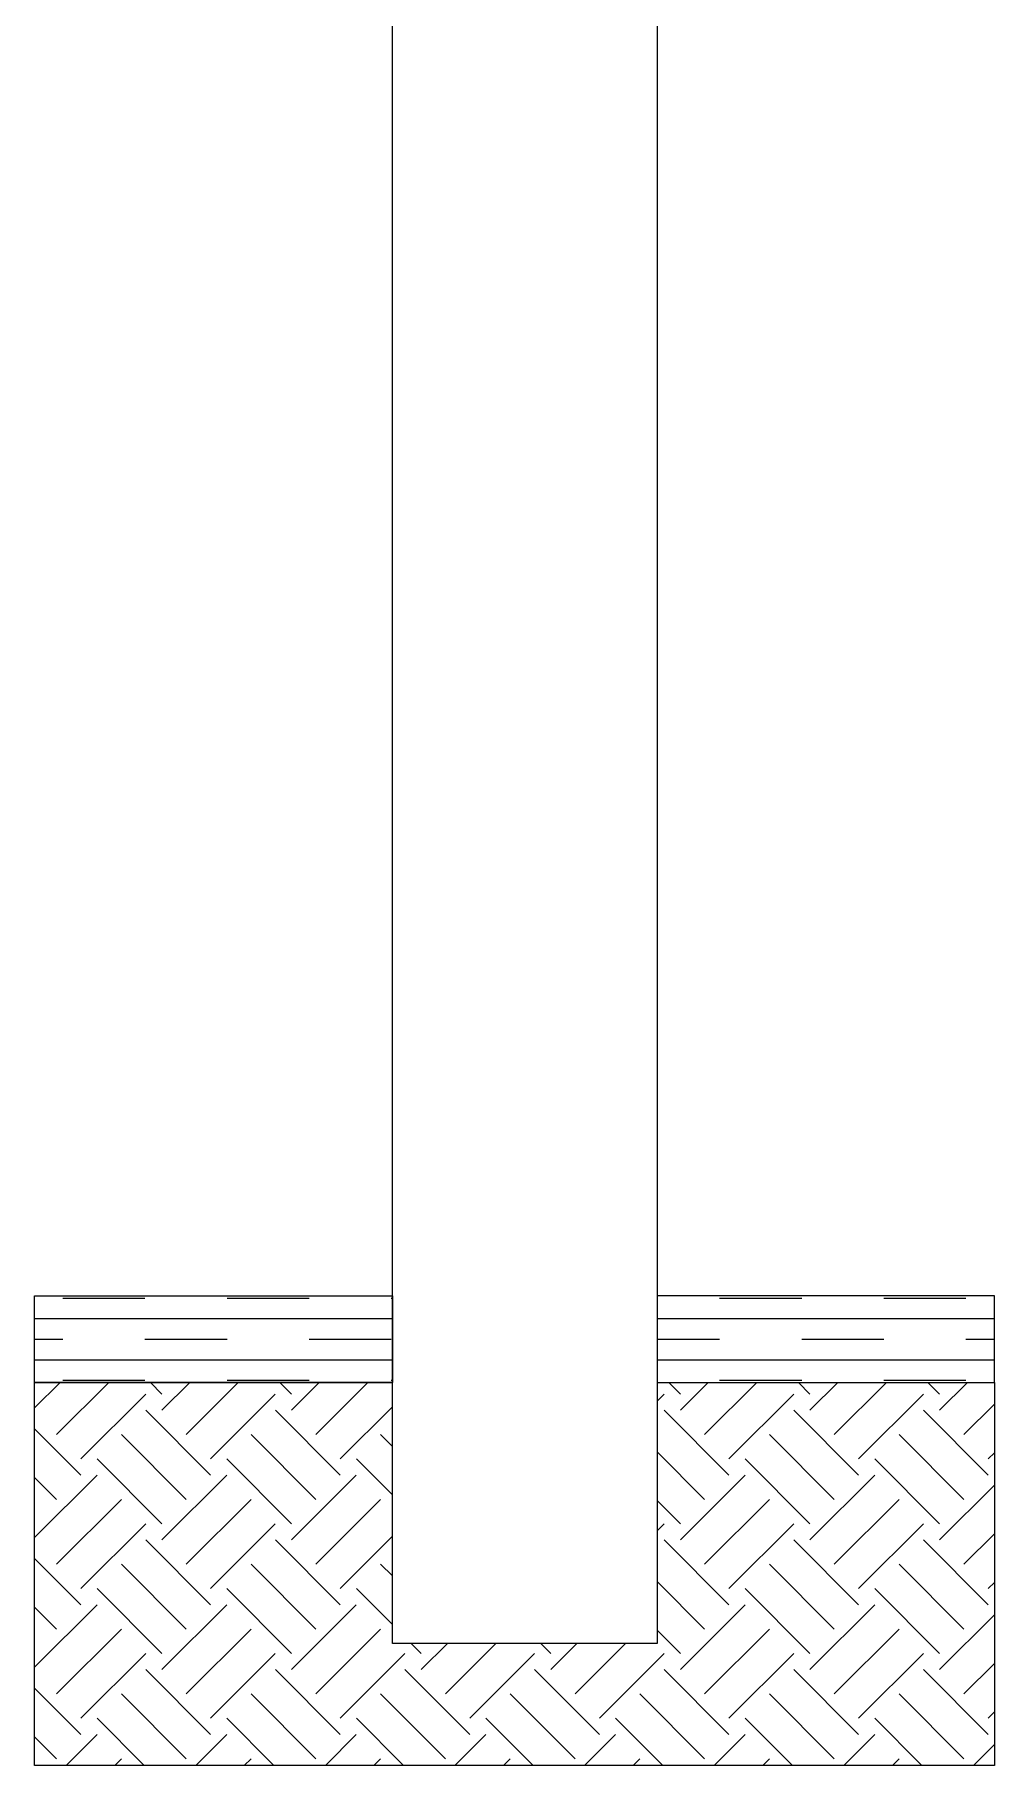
# Model space of a CAD drawing. Header units: millimetres. Extents: x -1905078 to 890385, y 1304549 to 3975677.
# Drawn here: x -626086 to -624907, y 1472422 to 1474547 of the extents above; entities that cross this region are included whole.
import ezdxf

# ---------------------------------------------------------------- set-up
doc = ezdxf.new("R2010")
doc.units = ezdxf.units.MM
doc.header["$LTSCALE"] = 1000
doc.layers.get('0').update_dxf_attribs({"linetype": 'CONTINUOUS'})
doc.layers.add('PUB_DIM', color=3, linetype='CONTINUOUS')
doc.layers.add('W-MOUNTING固定方式', color=5, linetype='CONTINUOUS')

msp = doc.modelspace()

# ---------------------------------------------------------------- hatches: boundary and pattern name
h = msp.add_hatch()
h.set_pattern_fill('土壤', color=256, scale=30, angle=45)
h.set_pattern_definition([(45, (-1933027.4, -458823.04), (0, 159.099026), [112.5, -112.5]), (45, (-1933057.24, -458793.21), (0, 159.099026), [112.5, -112.5]), (45, (-1933087.07, -458763.38), (0, 159.099026), [112.5, -112.5]), (135, (-1933087.07, -458743.49), (-159.099026, 3e-14), [112.5, -112.5]), (135, (-1933057.24, -458713.66), (-159.099026, 3e-14), [112.5, -112.5]), (135, (-1933027.4, -458683.83), (-159.099026, 3e-14), [112.5, -112.5])])
h.paths.add_polyline_path([(-625646.5, 1472892.1), (-626085.6, 1472892.1), (-626085.6, 1472422.2), (-624907.5, 1472422.2), (-624907.5, 1472892.1), (-625321.5, 1472892.1), (-625321.5, 1472572), (-625646.5, 1472572)])
at = {"layer": 'PUB_DIM'}
h = msp.add_hatch(dxfattribs=at)
h.set_pattern_fill('不能通行的沼泽地', color=256, scale=30)
h.set_pattern_definition([(0, (-1932926.63, -458797.847), (100.77696, 50.38848), [100.77696, -100.77696]), (0, (-1933027.405, -458772.65), (0, 50.38848), [])])
h.paths.add_polyline_path([(-625646.5, 1472892.1), (-626085.6, 1472892.1), (-626085.6, 1472998.7), (-625646.5, 1472998.7)])
h.paths.add_polyline_path([(-625321.5, 1472892.1), (-624907.5, 1472892.1), (-624907.5, 1472998.7), (-625321.5, 1472998.7)])

# ---------------------------------------------------------------- linework, layer by layer
at = {"elevation": 0}
msp.add_lwpolyline([(-625321.5, 1472892.1), (-624907.5, 1472892.1), (-624907.5, 1472422.2), (-626085.6, 1472422.2), (-626085.6, 1472892.1), (-625646.5, 1472892.1)], dxfattribs=at)
at = {"layer": 'PUB_DIM', "elevation": 0}
for points in [[(-625646.5, 1472892.1), (-626085.6, 1472892.1), (-626085.6, 1472998.7), (-625646.5, 1472998.7)], [(-625321.5, 1472892.1), (-624907.5, 1472892.1), (-624907.5, 1472998.7), (-625321.5, 1472998.7)]]:
    msp.add_lwpolyline(points, close=True, dxfattribs=at)
at = {"layer": 'W-MOUNTING固定方式', "linetype": 'Continuous'}
msp.add_lwpolyline([(-625321.5, 1475772.1), (-625321.5, 1472572), (-625646.5, 1472572), (-625646.5, 1475772.1)], dxfattribs=at)

doc.saveas('drawing.dxf')
